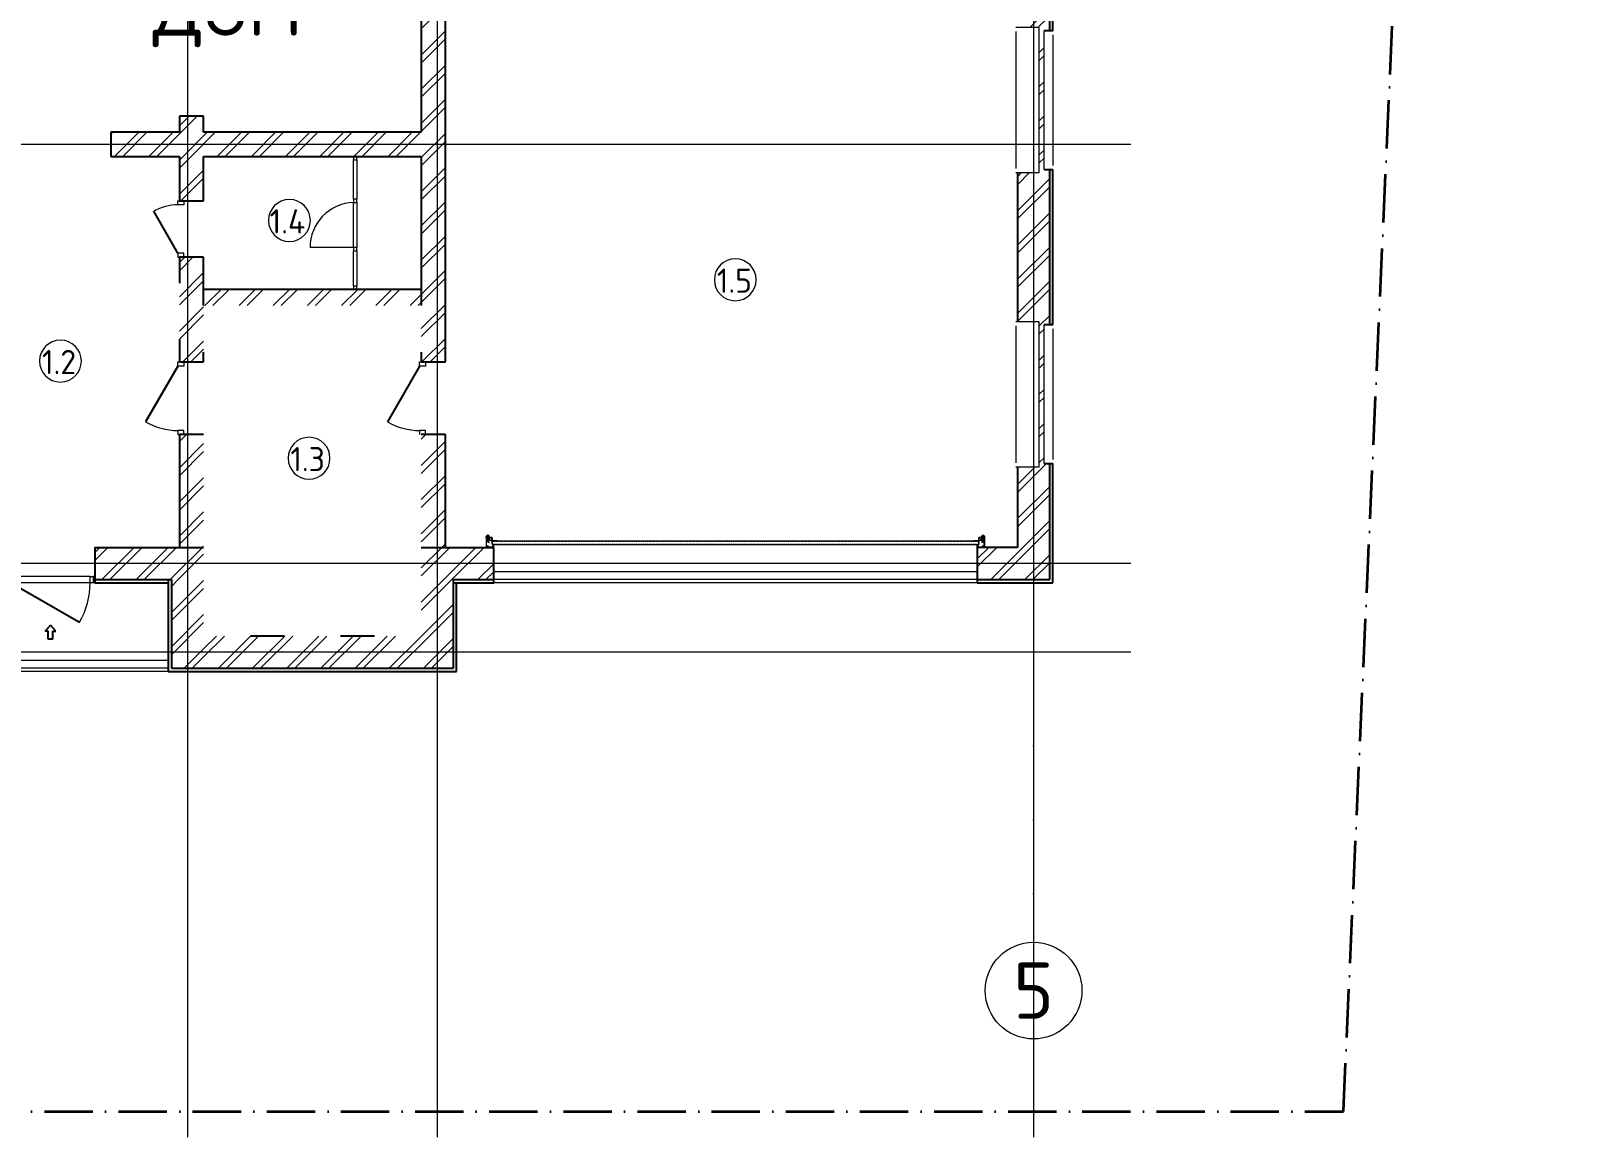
# Model space of a CAD drawing. Header units: millimetres. Extents: x -5158 to 26660, y -6019 to 34600.
# Drawn here: x 7555 to 26660, y -6019 to 7710 of the extents above; entities that cross this region are included whole.
import ezdxf
from ezdxf.enums import TextEntityAlignment as Align

# ---------------------------------------------------------------- set-up
doc = ezdxf.new("R2010")
doc.units = ezdxf.units.MM
for name, pattern in [('ОВ_ШП', [460, 300, -80, 0, -80]), ('Осевая 12-2-2', [16, 12, -2, 0, -2]), ('Пунктир 2-1_5', [3.5, 2, -1.5])]:
    doc.linetypes.add(name, pattern=pattern)
for name, color, linetype, lineweight in [('A-AREA-IDEN', 8, 'Continuous', 13), ('A-DOOR', 8, 'Continuous', 13), ('A-DOOR-HDLN', 8, 'Пунктир 2-1_5', 13), ('A-GLAZ', 8, 'Continuous', 13), ('A-GLAZ-CWMG', 8, 'Continuous', 13), ('A-WALL', 8, 'Continuous', 13), ('A-WALL-PATT', 8, 'Continuous', 13), ('S-GRID', 8, 'Continuous', 13), ('АР_подложка', 8, 'Continuous', 13), ('ОВ_размеры', 7, 'Continuous', 13), ('ОВ_текст', 7, 'Continuous', 18)]:
    doc.layers.add(name, color=color, linetype=linetype, lineweight=lineweight)
doc.styles.add('GOST', font='isocpeur.ttf', dxfattribs={"width": 0.9})
doc.styles.add('GOST Common', font='GOST_Common.ttf', dxfattribs={"height": 300})
pattern_1 = [(45, (0, 0), (-212.132, 212.132), []), (45, (0, 100), (-212.132, 212.132), [])]

# ---------------------------------------------------------------- blocks, each defined once
blk = doc.blocks.new('Прямоугольный импост - Прямоугольный импост чёрный-1563507-Этаж 1 - Планировка')
at = {"layer": 'A-GLAZ-CWMG'}
for p, q in [((-40, -20), (-40, 20)), ((-40, 20), (0, 20)), ((0, 20), (0, -20)), ((0, -20), (-40, -20))]:
    blk.add_line(p, q, dxfattribs=at)
blk = doc.blocks.new('Прямоугольный импост - Прямоугольный импост чёрный-1563508-Этаж 1 - Планировка')
at = {"layer": 'A-GLAZ-CWMG'}
for p, q in [((0, 20), (-40, 20)), ((-40, 20), (-40, -20)), ((0, -20), (0, 20)), ((-40, -20), (0, -20))]:
    blk.add_line(p, q, dxfattribs=at)
blk = doc.blocks.new('Прямоугольный импост - Прямоугольный импост чёрный-1563676-Этаж 1 - Планировка')
at = {"layer": 'A-GLAZ-CWMG'}
for p, q in [((13728, 9653), (13768, 9653)), ((13728, 9213), (13728, 9653)), ((13768, 9653), (13768, 9213)), ((13768, 9213), (13728, 9213))]:
    blk.add_line(p, q, dxfattribs=at)
blk = doc.blocks.new('INT 19 Дверь входная одностворчатая с остеклением - 1100 х 2480 ОС-Сверху 2-1581826-Этаж 1 - Планировка')
at = {"layer": 'A-DOOR', "lineweight": 25}
for p, q in [((-65, 842), (0, 764)), ((-30, 842), (-65, 842)), ((-30, 940), (-30, 842)), ((-30, 940), (0, 940)), ((0, 940), (30, 940)), ((65, 842), (0, 764)), ((30, 940), (30, 842)), ((30, 842), (65, 842)), ((490, 240), (-359, 730))]:
    blk.add_line(p, q, dxfattribs=at)
at = {"layer": 'A-DOOR'}
for p, q in [((-550, 240), (-530, 240)), ((-550, 240), (-550, 160)), ((-530, 160), (-530, 240)), ((-530, 240), (-490, 240)), ((-530, 160), (-530, 240)), ((-490, 240), (490, 240)), ((-490, 240), (-490, 160)), ((530, 240), (490, 240)), ((490, 240), (490, 160)), ((530, 240), (550, 240)), ((530, 160), (530, 240)), ((530, 160), (530, 240)), ((550, 240), (550, 160)), ((-550, 160), (-530, 160)), ((-490, 160), (-530, 160)), ((-490, 160), (490, 160)), ((490, 160), (530, 160)), ((530, 160), (550, 160))]:
    blk.add_line(p, q, dxfattribs=at)
blk.add_arc((490, 240), 980, 150, 180, dxfattribs=at)
blk = doc.blocks.new('INT 19 Дверь межкомнатная одностворчатая - 900 х 2370 _800_ Глухое Л-НАР-1569038-Этаж 1 - Планировка')
at = {"layer": 'A-DOOR', "lineweight": 25}
blk.add_line((400, 170), (-293, 570), dxfattribs=at)
at = {"layer": 'A-DOOR'}
for p, q in [((-400, 170), (-450, 170)), ((-450, 170), (-450, 95)), ((-450, 95), (-400, 95)), ((-400, 95), (-400, 170)), ((400, 95), (400, 170)), ((400, 170), (450, 170)), ((450, 95), (400, 95)), ((450, 170), (450, 95))]:
    blk.add_line(p, q, dxfattribs=at)
blk.add_arc((400, 170), 800, 150, 180, dxfattribs=at)
blk = doc.blocks.new('INT 19 Дверь межкомнатная одностворчатая - 900 х 2370 _800_ Глухое Л-НАР-V1-Этаж 1 - Планировка')
at = {"layer": 'A-DOOR', "lineweight": 25}
blk.add_line((400, 170), (-293, 570), dxfattribs=at)
at = {"layer": 'A-DOOR'}
for p, q in [((-400, 170), (-450, 170)), ((-450, 150), (-450, 95)), ((-450, 95), (-400, 95)), ((-400, 95), (-400, 170)), ((400, 95), (400, 170)), ((400, 170), (450, 170)), ((450, 95), (400, 95)), ((450, 170), (450, 95))]:
    blk.add_line(p, q, dxfattribs=at)
blk.add_arc((400, 170), 800, 150, 180, dxfattribs=at)
blk = doc.blocks.new('INT 19 Дверь межкомнатная одностворчатая - 700х 2370 _800_ Глухое П-НАР-1569042-Этаж 1 - Планировка')
at = {"layer": 'A-DOOR', "lineweight": 25}
blk.add_line((-300, 170), (220, 470), dxfattribs=at)
at = {"layer": 'A-DOOR'}
for p, q in [((-300, 170), (-350, 170)), ((-350, 170), (-350, 95)), ((-350, 95), (-300, 95)), ((-300, 95), (-300, 170)), ((300, 95), (300, 170)), ((300, 170), (350, 170)), ((350, 95), (300, 95)), ((350, 170), (350, 95))]:
    blk.add_line(p, q, dxfattribs=at)
blk.add_arc((-300, 170), 600, 360, 30, dxfattribs=at)
blk = doc.blocks.new('Hafele Automatic Garage Door LPU43 - Hafele Automatic Garage Door LPU43 RAL 7016-1568820-Этаж 1 - Планировка')
at = {"layer": 'A-DOOR'}
for p, q in [((-3096, -328), (-3092, -323)), ((-3092, -323), (-3092, -204)), ((-3092, -214), (-3063, -214)), ((-3092, -258), (-3092, -214)), ((-3085, -270), (-3092, -258)), ((-3092, -289), (-3063, -289)), ((-3092, -333), (-3092, -289)), ((-3087, -325), (-3092, -332)), ((-3085, -345), (-3092, -333)), ((-3090, -216), (-3090, -257)), ((-3063, -216), (-3090, -216)), ((-3090, -257), (-3083, -269)), ((-3090, -291), (-3090, -332)), ((-3063, -291), (-3090, -291)), ((-3090, -332), (-3083, -344)), ((-3088, -203), (-3088, -324)), ((-3003, -203), (-3088, -203)), ((-3063, -277), (-3088, -277)), ((-3083, -332), (-3088, -323)), ((-3088, -324), (-3087, -325)), ((-3075, -326), (-3075, -290)), ((-3064, -269), (-3060, -261)), ((-3060, -324), (-3064, -332)), ((-3064, -344), (-3060, -336)), ((-3063, -214), (-3063, -216)), ((-3063, -277), (-3063, -289)), ((-3063, -289), (-3063, -291)), ((-3058, -263), (-3062, -270)), ((-3051, -296), (-3062, -296)), ((-3062, -312), (-3051, -312)), ((-3058, -338), (-3062, -345)), ((-3060, -261), (-3057, -261)), ((-3057, -324), (-3060, -324)), ((-3060, -336), (-3060, -324)), ((-3060, -336), (-3057, -336)), ((-3058, -263), (-3057, -263)), ((-3057, -263), (-3058, -263)), ((-3058, -336), (-3058, -338)), ((-3057, -338), (-3058, -338)), ((-3057, -263), (-3057, -261)), ((-3057, -261), (-3057, -263)), ((-3057, -324), (-3057, -336)), ((-3057, -338), (-3057, -336)), ((-3057, -336), (-3057, -338)), ((-3022, -288), (-3051, -288)), ((-3051, -288), (-3051, -320)), ((-3051, -320), (-3022, -320)), ((-3046, -324), (-3046, -322)), ((-3046, -322), (-3022, -322)), ((-3020, -324), (-3046, -324)), ((-3022, -276), (-3022, -278)), ((-3020, -276), (-3022, -276)), ((-3022, -278), (-3022, -276)), ((-3022, -278), (-3020, -278)), ((-3022, -300), (-3022, -278)), ((-3022, -322), (-3022, -300)), ((-3020, -300), (-3022, -300)), ((3020, -234), (-3020, -234)), ((-3020, -234), (-3020, -276)), ((-3020, -276), (3020, -276)), ((-3020, -278), (-2957, -278)), ((-3020, -278), (-3020, -300)), ((-3020, -279), (-2957, -279)), ((-3020, -300), (-3020, -324)), ((-3010, -221), (-3011, -214)), ((-3008, -220), (-3010, -221)), ((-3008, -214), (-3008, -220)), ((-3004, -219), (-3004, -214)), ((-3003, -210), (-3003, -203)), ((-3000, -204), (-3000, -219)), ((-2957, -278), (-2957, -276)), ((-2957, -279), (-2957, -278)), ((2958, -276), (2958, -278)), ((2958, -278), (3020, -278)), ((2958, -278), (2958, -279)), ((2958, -279), (3020, -279)), ((3000, -204), (3000, -219)), ((3003, -210), (3003, -203)), ((3003, -203), (3088, -203)), ((3004, -219), (3004, -214)), ((3008, -214), (3008, -220)), ((3008, -220), (3010, -221)), ((3010, -221), (3011, -214)), ((3020, -276), (3020, -234)), ((3022, -276), (3020, -276)), ((3020, -278), (3022, -278)), ((3020, -300), (3020, -278)), ((3020, -324), (3020, -300)), ((3022, -300), (3020, -300)), ((3046, -324), (3020, -324)), ((3022, -278), (3022, -276)), ((3022, -276), (3022, -278)), ((3022, -278), (3022, -300)), ((3052, -288), (3022, -288)), ((3022, -300), (3022, -322)), ((3022, -320), (3052, -320)), ((3022, -322), (3046, -322)), ((3046, -322), (3046, -324)), ((3052, -320), (3052, -288)), ((3062, -296), (3052, -296)), ((3052, -312), (3062, -312)), ((3057, -263), (3057, -261)), ((3060, -261), (3057, -261)), ((3057, -261), (3057, -263)), ((3058, -263), (3057, -263)), ((3057, -263), (3058, -263)), ((3057, -324), (3060, -324)), ((3057, -324), (3057, -336)), ((3057, -338), (3057, -336)), ((3060, -336), (3057, -336)), ((3057, -336), (3057, -338)), ((3057, -338), (3058, -338)), ((3058, -263), (3062, -270)), ((3058, -336), (3058, -338)), ((3058, -338), (3062, -345)), ((3064, -269), (3060, -261)), ((3060, -324), (3064, -332)), ((3060, -336), (3060, -324)), ((3064, -344), (3060, -336)), ((3092, -214), (3063, -214)), ((3063, -214), (3063, -216)), ((3063, -216), (3090, -216)), ((3063, -277), (3088, -277)), ((3063, -277), (3063, -289)), ((3092, -289), (3063, -289)), ((3063, -289), (3063, -291)), ((3063, -291), (3090, -291)), ((3075, -290), (3075, -326)), ((3090, -257), (3083, -269)), ((3083, -332), (3088, -323)), ((3090, -332), (3083, -344)), ((3085, -270), (3092, -258)), ((3085, -345), (3092, -333)), ((3088, -324), (3087, -325)), ((3087, -325), (3092, -332)), ((3088, -203), (3088, -324)), ((3090, -216), (3090, -257)), ((3090, -291), (3090, -332)), ((3092, -323), (3092, -204)), ((3092, -258), (3092, -214)), ((3092, -333), (3092, -289)), ((3096, -328), (3092, -323))]:
    blk.add_line(p, q, dxfattribs=at)
at = {"layer": 'A-DOOR', "flags": 128}
for points in [[(-3062, -345), (-3064, -347), (-3066, -349), (-3069, -351), (-3072, -352), (-3075, -352), (-3078, -351), (-3081, -349), (-3083, -347), (-3085, -345)], [(-3083, -344), (-3082, -346), (-3080, -348), (-3078, -349), (-3075, -350), (-3072, -350), (-3070, -349), (-3067, -348), (-3065, -346), (-3064, -344)], [(-3078, -304), (-3078, -301), (-3078, -298), (-3078, -295), (-3077, -292), (-3077, -291)], [(-3075, -326), (-3076, -323), (-3077, -320), (-3077, -317), (-3078, -314), (-3078, -311), (-3078, -308), (-3078, -305), (-3078, -304)], [(-3062, -322), (-3062, -322), (-3062, -323), (-3062, -323), (-3062, -323), (-3062, -323), (-3062, -324), (-3062, -324), (-3062, -324), (-3062, -324), (-3063, -325), (-3063, -325), (-3063, -325), (-3063, -325), (-3063, -326), (-3063, -326), (-3063, -326), (-3064, -326), (-3064, -327), (-3064, -327), (-3064, -327), (-3064, -327), (-3065, -327), (-3065, -328), (-3065, -328), (-3065, -328), (-3065, -328), (-3066, -328), (-3066, -328), (-3066, -328), (-3066, -329), (-3067, -329), (-3067, -329), (-3067, -329), (-3068, -329), (-3068, -329), (-3068, -329), (-3068, -329), (-3069, -329), (-3069, -329), (-3069, -329), (-3069, -329), (-3070, -329), (-3070, -329), (-3070, -329), (-3071, -329), (-3071, -329), (-3071, -329), (-3071, -329), (-3072, -328), (-3072, -328), (-3072, -328), (-3072, -328), (-3073, -328), (-3073, -328), (-3073, -328), (-3073, -327), (-3074, -327), (-3074, -327), (-3074, -327), (-3074, -327), (-3074, -327), (-3075, -326), (-3075, -326), (-3075, -326), (-3075, -326), (-3075, -326)], [(-3063, -283), (-3063, -284), (-3062, -284), (-3062, -284), (-3062, -284), (-3062, -285), (-3062, -285), (-3062, -285), (-3062, -285), (-3062, -286), (-3062, -286), (-3062, -286), (-3062, -286)], [(-3062, -286), (-3062, -286), (-3062, -286), (-3062, -286), (-3062, -287), (-3062, -287), (-3062, -287), (-3062, -287), (-3062, -287), (-3062, -288), (-3062, -288), (-3062, -288), (-3062, -288), (-3062, -289), (-3062, -289), (-3062, -289), (-3062, -290), (-3062, -290), (-3062, -291)], [(-3062, -322), (-3062, -322), (-3062, -322), (-3062, -322), (-3062, -322), (-3062, -322), (-3062, -321), (-3062, -321), (-3062, -321), (-3062, -321), (-3062, -321), (-3062, -320), (-3062, -320), (-3062, -320), (-3062, -319), (-3062, -319), (-3062, -318), (-3062, -318), (-3062, -318), (-3062, -317), (-3062, -317), (-3062, -316), (-3062, -316), (-3062, -315), (-3062, -314), (-3062, -314), (-3062, -313), (-3062, -313), (-3062, -312), (-3062, -311), (-3062, -311), (-3062, -310), (-3062, -309), (-3062, -309), (-3062, -308), (-3062, -307), (-3062, -306), (-3062, -306), (-3062, -305), (-3062, -304), (-3062, -304), (-3062, -303), (-3062, -302), (-3062, -302), (-3062, -301), (-3062, -300), (-3062, -299), (-3062, -299), (-3062, -298), (-3062, -297), (-3062, -297), (-3062, -296), (-3062, -295), (-3062, -295), (-3062, -294), (-3062, -294), (-3062, -293), (-3062, -293), (-3062, -292), (-3062, -292), (-3062, -291), (-3062, -291), (-3062, -290), (-3062, -290), (-3062, -289), (-3062, -289), (-3062, -289), (-3062, -288), (-3062, -288), (-3062, -288), (-3062, -287), (-3062, -287), (-3062, -287), (-3062, -287), (-3062, -287), (-3062, -287), (-3062, -286), (-3062, -286), (-3062, -286), (-3062, -286)], [(-3062, -317), (-3062, -318), (-3062, -318), (-3062, -319), (-3062, -319), (-3062, -319), (-3062, -320), (-3062, -320), (-3062, -320), (-3062, -321), (-3062, -321), (-3062, -321), (-3062, -321), (-3062, -322), (-3062, -322), (-3062, -322), (-3062, -322), (-3062, -322), (-3062, -322), (-3062, -322)], [(3062, -286), (3062, -286), (3062, -286), (3062, -286), (3062, -285), (3062, -285), (3063, -285), (3063, -284)], [(3062, -291), (3062, -290), (3062, -290), (3062, -289), (3062, -289), (3062, -289), (3062, -288), (3062, -288), (3062, -288), (3062, -287), (3062, -287), (3062, -287), (3062, -287), (3062, -287), (3062, -287), (3062, -286), (3062, -286), (3062, -286), (3062, -286)], [(3062, -286), (3062, -286), (3062, -286), (3062, -286), (3062, -287), (3062, -287), (3062, -287), (3062, -287), (3062, -287), (3062, -288), (3062, -288), (3062, -288), (3062, -288), (3062, -289), (3062, -289), (3062, -289), (3062, -290), (3062, -290), (3062, -291), (3062, -291), (3062, -292), (3062, -292), (3062, -293), (3062, -293), (3062, -294), (3062, -295), (3062, -295), (3062, -296), (3062, -296), (3062, -297), (3062, -298), (3062, -298), (3062, -299), (3062, -300), (3062, -300), (3062, -301), (3062, -302), (3062, -303), (3062, -303), (3062, -304), (3062, -305), (3062, -305), (3062, -306), (3062, -307), (3062, -308), (3062, -308), (3062, -309), (3062, -310), (3062, -310), (3062, -311), (3062, -312), (3062, -312), (3062, -313), (3062, -313), (3062, -314), (3062, -315), (3062, -315), (3062, -316), (3062, -316), (3062, -317), (3062, -317), (3062, -318), (3062, -318), (3062, -319), (3062, -319), (3062, -319), (3062, -320), (3062, -320), (3062, -320), (3062, -321), (3062, -321), (3062, -321), (3062, -321), (3062, -322), (3062, -322), (3062, -322), (3062, -322), (3062, -322), (3062, -322), (3062, -322)], [(3062, -322), (3062, -322), (3062, -322), (3062, -322), (3062, -322), (3062, -322), (3062, -321), (3062, -321), (3062, -321), (3062, -321), (3062, -321), (3062, -320), (3062, -320), (3062, -320), (3062, -319), (3062, -319), (3062, -318), (3062, -318), (3062, -318)], [(3075, -326), (3075, -326), (3075, -326), (3075, -326), (3075, -326), (3075, -327), (3074, -327), (3074, -327), (3074, -327), (3074, -327), (3074, -328), (3073, -328), (3073, -328), (3073, -328), (3073, -328), (3072, -328), (3072, -328), (3072, -329), (3072, -329), (3071, -329), (3071, -329), (3071, -329), (3070, -329), (3070, -329), (3070, -329), (3070, -329), (3069, -329), (3069, -329), (3069, -329), (3068, -329), (3068, -329), (3068, -329), (3068, -329), (3067, -329), (3067, -329), (3067, -329), (3067, -328), (3066, -328), (3066, -328), (3066, -328), (3066, -328), (3065, -328), (3065, -328), (3065, -327), (3065, -327), (3064, -327), (3064, -327), (3064, -327), (3064, -326), (3064, -326), (3064, -326), (3063, -326), (3063, -326), (3063, -325), (3063, -325), (3063, -325), (3063, -325), (3063, -324), (3063, -324), (3063, -324), (3062, -323), (3062, -323), (3062, -323), (3062, -323), (3062, -322), (3062, -322), (3062, -322)], [(3062, -345), (3064, -347), (3066, -349), (3069, -351), (3072, -352), (3075, -352), (3078, -351), (3081, -349), (3083, -347), (3085, -345)], [(3083, -344), (3082, -346), (3080, -348), (3078, -349), (3075, -350), (3072, -350), (3070, -349), (3067, -348), (3065, -346), (3064, -344)], [(3078, -304), (3078, -307), (3078, -310), (3078, -313), (3078, -316), (3077, -319), (3076, -322), (3076, -325), (3075, -326)], [(3077, -292), (3078, -294), (3078, -297), (3078, -300), (3078, -303), (3078, -304)]]:
    blk.add_lwpolyline(points, dxfattribs=at)
at = {"layer": 'A-DOOR'}
for centre, radius, start, end in [((-3094, -330), 2.91, 134.351, 217.6104), ((-3094, -330), 2.91, 128.9357, 321.0643), ((-3094, -330), 2.91, 232.3896, 306.2852), ((-3087, -204), 4.25, 90, 179.9963), ((-3074, -264), 13, 207.8541, 258.5717), ((-3074, -264), 13, 207.8541, 332.1154), ((-3074, -264), 11, 207.8541, 332.1154), ((-3074, -264), 13, 281.423, 332.1154), ((-3006, -214), 4.7, 50.0365, 179.8859), ((-3006, -214), 4.7, 122.175, 179.8859), ((-3006, -214), 4.7, 64.4642, 107.7473), ((-3006, -214), 1.97, 0, 180), ((-3004, -204), 4.04, 0, 90), ((-3002, -219), 2.22, 195, 255), ((-3002, -219), 2.22, 180, 0), ((-3002, -219), 2.22, 285, 345), ((3004, -204), 4.04, 90, 180), ((3002, -219), 2.22, 195, 255), ((3002, -219), 2.22, 180, 0), ((3006, -214), 4.7, 0.1141, 129.9635), ((3002, -219), 2.22, 285, 345), ((3006, -214), 4.7, 72.2527, 115.5358), ((3006, -214), 1.97, 360, 180), ((3006, -214), 4.7, 0.1141, 57.825), ((3074, -264), 13, 207.8846, 258.577), ((3074, -264), 13, 207.8846, 332.1459), ((3074, -264), 11, 207.8846, 332.1459), ((3074, -264), 13, 281.4283, 332.1459), ((3087, -204), 4.25, 0.0037, 90), ((3094, -330), 2.91, 218.9357, 51.0643), ((3094, -330), 2.91, 233.7148, 307.6104), ((3094, -330), 2.91, 322.3896, 45.649)]:
    blk.add_arc(centre, radius, start, end, dxfattribs=at)
for centre, start_param, end_param in [((-3074, -327), 3.627739, 5.796507), ((3074, -327), 3.628271, 5.797039)]:
    blk.add_ellipse(centre, major_axis=(11, 0), ratio=0.99995, start_param=start_param, end_param=end_param, dxfattribs=at)
at = {"layer": 'A-DOOR-HDLN'}
for p, q in [((-3020, -276), (-3020, -234)), ((-3020, -234), (3020, -234)), ((3020, -276), (-3020, -276)), ((3020, -234), (3020, -276))]:
    blk.add_line(p, q, dxfattribs=at)
blk = doc.blocks.new('INT 20 Откосы окон снаружи Прямоугольник - INT 20 Откосы окон снаружи Прямоугольник-1566578-Этаж 1 - Планировка')
at = {"layer": 'A-WALL', "lineweight": 25}
for p, q in [((-877, 30), (-877, -80)), ((843, -80), (843, 30))]:
    blk.add_line(p, q, dxfattribs=at)
blk = doc.blocks.new('INT 20 Подоконник - Подоконник внутри-1566579-Этаж 1 - Планировка')
at = {"layer": 'A-GLAZ'}
for p, q in [((-950, 0), (-950, -290)), ((850, 0), (-950, 0)), ((850, -290), (850, 0)), ((-900, -290), (800, -290))]:
    blk.add_line(p, q, dxfattribs=at)
blk = doc.blocks.new('INT 20 Подоконник - Подоконник снаружи-1566581-Этаж 1 - Планировка')
at = {"layer": 'A-GLAZ'}
for p, q in [((-910, 0), (-910, 110)), ((810, 0), (-910, 0)), ((-860, 110), (760, 110)), ((810, 110), (810, 0))]:
    blk.add_line(p, q, dxfattribs=at)
blk = doc.blocks.new('Прямоугольный импост - Прямоугольный импост чёрный-1565361-Этаж 1 - Планировка')
at = {"layer": 'A-GLAZ-CWMG'}
for p, q in [((13728, 10253), (13768, 10253)), ((13728, 9693), (13728, 10253)), ((13768, 10253), (13768, 9693)), ((13768, 9693), (13728, 9693))]:
    blk.add_line(p, q, dxfattribs=at)
blk = doc.blocks.new('Прямоугольный импост - Прямоугольный импост чёрный-1565330-Этаж 1 - Планировка')
at = {"layer": 'A-GLAZ-CWMG'}
for p, q in [((-20, -20), (-20, 20)), ((-20, 20), (20, 20)), ((20, 20), (20, -20)), ((20, -20), (-20, -20))]:
    blk.add_line(p, q, dxfattribs=at)
blk = doc.blocks.new('Дверь-Витраж-Одинарная-Остекление - Дверь-Витраж-Одинарная-Остекление-1565363-Этаж 1 - Планировка')
at = {"layer": 'A-DOOR'}
blk.add_line((280, -20), (280, -560), dxfattribs=at)
blk.add_arc((280, 0), 560, 182.0567, 270, dxfattribs=at)
blk = doc.blocks.new('Прямоугольный импост - Прямоугольный импост чёрный-1565364-Этаж 1 - Планировка')
at = {"layer": 'A-GLAZ-CWMG'}
for p, q in [((13728, 10783), (13768, 10783)), ((13728, 10293), (13728, 10783)), ((13768, 10783), (13768, 10293)), ((13768, 10293), (13728, 10293))]:
    blk.add_line(p, q, dxfattribs=at)
blk = doc.blocks.new('INT Марка помещения - Номер помещения _ Площадь _ Имя-1615504-Этаж 1 - Планировка')
at = {"layer": 'A-AREA-IDEN'}
for start, end in [(360, 180), (180, 360)]:
    blk.add_arc((0, 0), 2.6, start, end, dxfattribs=at)
blk = doc.blocks.new('АР_План_1_этажа')
at = {"layer": 'A-WALL-PATT', "lineweight": 9}
h = blk.add_hatch(dxfattribs=at)
h.set_pattern_fill('FP_1', color=256, style=0, pattern_type=2)
h.set_pattern_definition(pattern_1)
h.paths.add_polyline_path([(21968, 5973), (22368, 5973), (22368, 7013), (22298, 7013), (22298, 8733), (22368, 8733), (22368, 10663), (22298, 10663), (22298, 12383), (22368, 12383), (22368, 14148), (21968, 14148), (21968, 12423), (22238, 12423), (22238, 10623), (21968, 10623), (21968, 8773), (22238, 8773), (22238, 6973), (21968, 6973), (21968, 6100)])
h.paths.add_polyline_path([(22368, 15248), (22368, 16273), (21968, 16273), (21968, 15248)])
h.paths.add_polyline_path([(21968, 17273), (22368, 17273), (22368, 18673), (21968, 18673), (21968, 18173)])
h = blk.add_hatch(dxfattribs=at)
h.set_pattern_fill('FP_1', color=256, style=0, pattern_type=2)
h.set_pattern_definition(pattern_1)
h.paths.add_polyline_path([(11568, 5973), (11868, 5973), (11868, 7373), (11568, 7373)])
h.paths.add_polyline_path([(11681, 8273), (11868, 8273), (11868, 9573), (11568, 9573), (11568, 8273)])
h.paths.add_polyline_path([(11568, 10273), (11868, 10273), (11868, 10823), (11568, 10823)])
h.paths.add_polyline_path([(11868, 11123), (11868, 11323), (11568, 11323), (11568, 11123)])
h.paths.add_polyline_path([(11568, 12823), (11868, 12823), (11868, 18273), (11568, 18273), (11568, 12924)])
h = blk.add_hatch(dxfattribs=at)
h.set_pattern_fill('FP_1', color=256, style=0, pattern_type=2)
h.set_pattern_definition(pattern_1)
h.paths.add_polyline_path([(14868, 5973), (14868, 7373), (14568, 7373), (14568, 5973)])
h.paths.add_polyline_path([(14868, 8273), (14868, 13948), (14568, 13948), (14568, 8273)])
h.paths.add_polyline_path([(14568, 15448), (14868, 15448), (14868, 18273), (14568, 18273), (14568, 15873)])
h = blk.add_hatch(dxfattribs=at)
h.set_pattern_fill('FP_1', color=256, style=0, pattern_type=2)
h.set_pattern_definition(pattern_1)
h.paths.add_polyline_path([(14568, 10823), (14568, 11123), (10718, 11123), (10718, 10823), (14208, 10823)])
h.paths.add_polyline_path([(9153, 10823), (9218, 10823), (9218, 11123), (7268, 11123), (7268, 10823), (9048, 10823)])
h.paths.add_polyline_path([(6368, 10823), (6368, 11123), (2368, 11123), (2368, 10823), (6265, 10823)])
h = blk.add_hatch(dxfattribs=at)
h.set_pattern_fill('FP_1', color=256, style=0, pattern_type=2)
h.set_pattern_definition(pattern_1)
h.paths.add_polyline_path([(14568, 8973), (14568, 9173), (11868, 9173), (11868, 8973), (13486, 8973)])
h = blk.add_hatch(dxfattribs=at)
h.set_pattern_fill('FP_1', color=256, style=0, pattern_type=2)
h.set_pattern_definition(pattern_1)
h.paths.add_polyline_path([(11428, 5573), (11868, 5573), (11868, 5973), (10518, 5973), (10518, 5573)])
h.paths.add_polyline_path([(9418, 5573), (9418, 5973), (8468, 5973), (8468, 5573), (9153, 5573)])
h = blk.add_hatch(dxfattribs=at)
h.set_pattern_fill('FP_1', color=256, style=0, pattern_type=2)
h.set_pattern_definition(pattern_1)
h.paths.add_polyline_path([(14568, 4873), (14968, 4873), (14968, 5973), (14568, 5973), (14568, 5576)])
h = blk.add_hatch(dxfattribs=at)
h.set_pattern_fill('FP_1', color=256, style=0, pattern_type=2)
h.set_pattern_definition(pattern_1)
h.paths.add_polyline_path([(22368, 5573), (22368, 5973), (21468, 5973), (21468, 5573)])
h.paths.add_polyline_path([(15468, 5573), (15468, 5973), (14968, 5973), (14968, 5573)])
h = blk.add_hatch(dxfattribs=at)
h.set_pattern_fill('FP_1', color=256, style=0, pattern_type=2)
h.set_pattern_definition(pattern_1)
h.paths.add_polyline_path([(11868, 4473), (11868, 5573), (11468, 5573), (11468, 4473)])
h = blk.add_hatch(dxfattribs=at)
h.set_pattern_fill('FP_1', color=256, style=0, pattern_type=2)
h.set_pattern_definition(pattern_1)
h.paths.add_polyline_path([(14968, 4473), (14968, 4873), (11868, 4873), (11868, 4473), (14930, 4473)])
at = {"layer": 'A-WALL', "lineweight": 25}
for p, q in [((22368, 12383), (22368, 14148)), ((22408, 12383), (22408, 14148)), ((14568, 13948), (14568, 11123)), ((14868, 8273), (14868, 13423)), ((11568, 11323), (11568, 11123)), ((11868, 11323), (11568, 11323)), ((11868, 11123), (11868, 11323)), ((11568, 11123), (10718, 11123)), ((10718, 11123), (10718, 10823)), ((14568, 11123), (11868, 11123)), ((10718, 10823), (11568, 10823)), ((11568, 10823), (11568, 10273)), ((11868, 10823), (14568, 10823)), ((11868, 10273), (11868, 10823)), ((14568, 10823), (14568, 8973)), ((21968, 10623), (21968, 8773)), ((22368, 8733), (22368, 10663)), ((22408, 8733), (22408, 10663)), ((11568, 10273), (11868, 10273)), ((11568, 9573), (11568, 9253)), ((11868, 9573), (11568, 9573)), ((11868, 8973), (11868, 9573)), ((14568, 9173), (11868, 9173)), ((11568, 8553), (11568, 8273)), ((11568, 8273), (11868, 8273)), ((11868, 8273), (11868, 8393)), ((14568, 8393), (14568, 8273)), ((14568, 8273), (14868, 8273)), ((11568, 7373), (11568, 5973)), ((11868, 7373), (11568, 7373)), ((14868, 7373), (14568, 7373)), ((14868, 5973), (14868, 7373)), ((21968, 6973), (21968, 5973)), ((22368, 5573), (22368, 7013)), ((22408, 5533), (22408, 7013)), ((10518, 5973), (10518, 5533)), ((10518, 5973), (11868, 5973)), ((14568, 5973), (15468, 5973)), ((15468, 5533), (15468, 5973)), ((21968, 5973), (21468, 5973)), ((21468, 5973), (21468, 5533)), ((10518, 5573), (11468, 5573)), ((11428, 5573), (11428, 4433)), ((11468, 5573), (11468, 4473)), ((14968, 4473), (14968, 5573)), ((14968, 5573), (15468, 5573)), ((21468, 5573), (22368, 5573)), ((10518, 5533), (11428, 5533)), ((14968, 5533), (15468, 5533)), ((15008, 4433), (15008, 5533)), ((21468, 5533), (22408, 5533)), ((12868, 4873), (12448, 4873)), ((13988, 4873), (13568, 4873)), ((11428, 4433), (15008, 4433)), ((11468, 4473), (14968, 4473))]:
    blk.add_line(p, q, dxfattribs=at)
at = {"layer": 'A-WALL'}
for p, q in [((15468, 5673), (21468, 5673)), ((21468, 5573), (15468, 5573)), ((21468, 5533), (15468, 5533)), ((8508, 4573), (11428, 4573)), ((11428, 4473), (8508, 4473)), ((11428, 4433), (8508, 4433))]:
    blk.add_line(p, q, dxfattribs=at)
at = {"layer": 'S-GRID', "color": 251, "linetype": 'Осевая 12-2-2', "true_color": 0x646464}
for p, q in [((11668, 22575), (11668, -1346)), ((14768, 22575), (14768, -1346)), ((22168, 22575), (22168, -1346)), ((23376, 10973), (-1176, 10973)), ((23376, 5773), (-1176, 5773)), ((23376, 4673), (-1176, 4673))]:
    blk.add_line(p, q, dxfattribs=at)
at = {"layer": 'A-AREA-IDEN', "xscale": 99.99999999999993, "yscale": 99.99999999999993, "zscale": 99.99999999999993}
for p in [(12933, 10029), (18466, 9293), (10091, 8284), (13176, 7079)]:
    blk.add_blockref('INT Марка помещения - Номер помещения _ Площадь _ Имя-1615504-Этаж 1 - Планировка', p, dxfattribs=at)
at = {"layer": 'A-DOOR', "lineweight": 25}
for name, p, rotation in [('INT 19 Дверь межкомнатная одностворчатая - 700х 2370 _800_ Глухое П-НАР-1569042-Этаж 1 - Планировка', (11718, 9923), 89.99999999999993), ('INT 19 Дверь межкомнатная одностворчатая - 900 х 2370 _800_ Глухое Л-НАР-1569038-Этаж 1 - Планировка', (11718, 7823), 89.99999999999993), ('INT 19 Дверь межкомнатная одностворчатая - 900 х 2370 _800_ Глухое Л-НАР-V1-Этаж 1 - Планировка', (14718, 7823), 89.99999999999993), ('INT 19 Дверь входная одностворчатая с остеклением - 1100 х 2480 ОС-Сверху 2-1581826-Этаж 1 - Планировка', (9968, 5773), 180)]:
    blk.add_blockref(name, p, dxfattribs=dict(at, rotation=rotation))
at = {"layer": 'A-DOOR'}
for name, p, rotation in [('Дверь-Витраж-Одинарная-Остекление - Дверь-Витраж-Одинарная-Остекление-1565363-Этаж 1 - Планировка', (13748, 9973), 269.9999999999999), ('Hafele Automatic Garage Door LPU43 - Hafele Automatic Garage Door LPU43 RAL 7016-1568820-Этаж 1 - Планировка', (18468, 5773), 180)]:
    blk.add_blockref(name, p, dxfattribs=dict(at, rotation=rotation))
at = {"layer": 'A-GLAZ'}
for name, p, rotation in [('INT 20 Подоконник - Подоконник внутри-1566579-Этаж 1 - Планировка', (22238, 11473), 269.9999999999999), ('INT 20 Подоконник - Подоконник снаружи-1566581-Этаж 1 - Планировка', (22298, 11473), 270.0000000000006), ('INT 20 Подоконник - Подоконник внутри-1566579-Этаж 1 - Планировка', (22238, 7823), 269.9999999999999), ('INT 20 Подоконник - Подоконник снаружи-1566581-Этаж 1 - Планировка', (22298, 7823), 270.0000000000006)]:
    blk.add_blockref(name, p, dxfattribs=dict(at, rotation=rotation))
at = {"layer": 'A-GLAZ-CWMG', "rotation": 89.99999999999991}
blk.add_blockref('Прямоугольный импост - Прямоугольный импост чёрный-1563508-Этаж 1 - Планировка', (13748, 10823), dxfattribs=at)
at = {"layer": 'A-GLAZ-CWMG'}
for name in ['Прямоугольный импост - Прямоугольный импост чёрный-1565364-Этаж 1 - Планировка', 'Прямоугольный импост - Прямоугольный импост чёрный-1565361-Этаж 1 - Планировка', 'Прямоугольный импост - Прямоугольный импост чёрный-1563676-Этаж 1 - Планировка']:
    blk.add_blockref(name, (0, 0), dxfattribs=at)
at = {"layer": 'A-GLAZ-CWMG', "extrusion": (0, 0, -1), "rotation": 270.0000000000001}
for name, p in [('Прямоугольный импост - Прямоугольный импост чёрный-1565330-Этаж 1 - Планировка', (-13748, 10273)), ('Прямоугольный импост - Прямоугольный импост чёрный-1565330-Этаж 1 - Планировка', (-13748, 9673)), ('Прямоугольный импост - Прямоугольный импост чёрный-1563507-Этаж 1 - Планировка', (-13748, 9173))]:
    blk.add_blockref(name, p, dxfattribs=at)
at = {"layer": 'A-WALL', "lineweight": 25, "rotation": 269.9999999999999}
for p in [(22378, 11506), (22378, 7856)]:
    blk.add_blockref('INT 20 Откосы окон снаружи Прямоугольник - INT 20 Откосы окон снаружи Прямоугольник-1566578-Этаж 1 - Планировка', p, dxfattribs=at)
at = {"layer": 'A-AREA-IDEN', "char_height": 300, "attachment_point": 1, "style": 'GOST Common'}
for s, insert, width in [('1.4', (12687, 10168), 601.27), ('1.5', (18237, 9432), 561.18), ('1.2', (9862, 8423), 561.18), ('1.3', (12944, 7218), 569.2)]:
    blk.add_mtext(s, dxfattribs=dict(at, insert=insert, width=width))

msp = doc.modelspace()

# ---------------------------------------------------------------- linework, layer by layer
at = {"layer": 'ОВ_размеры', "color": 1, "linetype": 'ОВ_ШП', "lineweight": 35, "ltscale": 2}
msp.add_lwpolyline([(-5158, -5700), (23846, -5700), (24617, 11476), (26202, 28604), (26660, 33260), (-2391, 33947), (-2855, 29812), (-4341, 13156)], close=True, dxfattribs=at)
at = {"layer": 'ОВ_размеры', "linetype": 'ОВ_ШП', "ltscale": 2}
msp.add_lwpolyline([(20000, -400), (20000, -3600)], dxfattribs=at)
at = {"layer": 'ОВ_размеры'}
msp.add_circle((20000, -4200), 600, dxfattribs=at)

# ---------------------------------------------------------------- block references
at = {"layer": 'АР_подложка'}
msp.add_blockref('АР_План_1_этажа', (-2168, -4673), dxfattribs=at)

# ---------------------------------------------------------------- texts
at = {"layer": 'ОВ_размеры', "style": 'GOST'}
msp.add_text('5', height=700, dxfattribs=at).set_placement((20000, -4200), align=Align.MIDDLE_CENTER)
at = {"layer": 'ОВ_текст', "style": 'GOST'}
msp.add_text('ДОМ', height=700, dxfattribs=at).set_placement((10000, 8000), align=Align.MIDDLE_CENTER)

doc.saveas('drawing.dxf')
